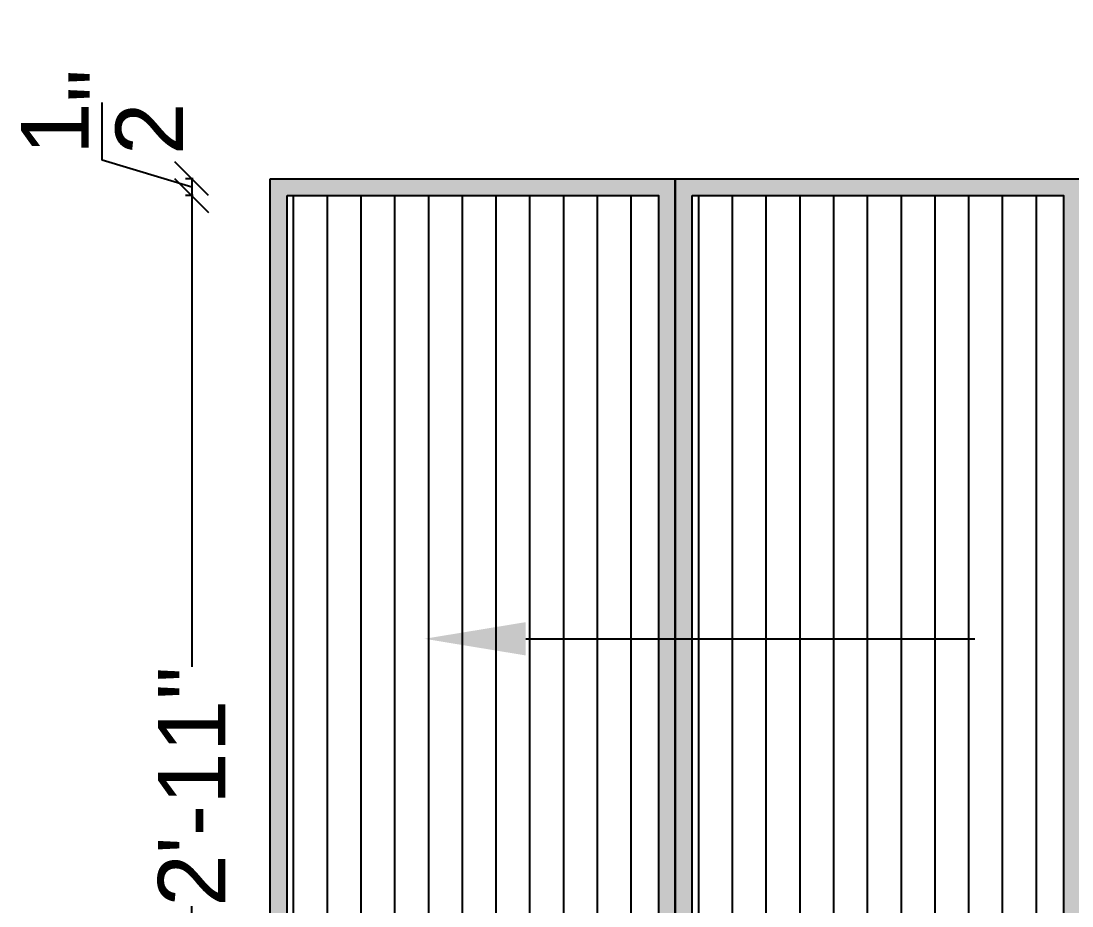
# Model space of a CAD drawing. Header units: inches. Extents: x 213 to 17763, y -4830 to 1802.
# Drawn here: x 13478.92 to 13510.05, y -2222.82 to -2196.61 of the extents above; entities that cross this region are included whole.
import ezdxf
from ezdxf import colors
from ezdxf.entities.mleader import LeaderData, LeaderLine
from ezdxf.math import Vec2, Vec3

# ---------------------------------------------------------------- set-up
doc = ezdxf.new("R2010")
doc.units = ezdxf.units.IN
doc.header["$MEASUREMENT"] = 0
doc.layers.add('IEL-HATCH-002', color=7, linetype='Continuous')
doc.layers.add('wall', color=3, linetype='Continuous', lineweight=70)
doc.styles.add('b.k', font='verdana.ttf')
doc.styles.get("Standard").update_dxf_attribs({"font": 'arial.ttf'})
doc.dimstyles.new('STANDARD$0', dxfattribs={"dimscale": 0, "dimtxt": 6, "dimasz": 3, "dimexe": 2, "dimexo": 2, "dimgap": 0, "dimtad": 0, "dimtih": 1, "dimtoh": 1, "dimdec": 1, "dimzin": 0, "dimdsep": 46, "dimlunit": 4, "dimtxsty": 'b.k', "dimcen": 2.5, "dimclrd": 256, "dimclre": 256, "dimclrt": 256, "dimadec": 0, "dimazin": 0, "dimtfac": 1, "dimtdec": 1, "dimtofl": 0, "dimtmove": 2, "dimatfit": 2, "dimfxl": 1, "dimfrac": 2, "dimtolj": 1, "dimtzin": 0, "dimlwd": 9, "dimlwe": 9, "dimarcsym": 0})

# ---------------------------------------------------------------- blocks, each defined once
blk = doc.blocks.new('_Oblique')
at = {"layer": 'wall', "color": 0, "lineweight": -2}
blk.add_line((-0.5, -0.5), (0.5, 0.5), dxfattribs=at)
blk = doc.blocks.new('*D1260')
at = {"color": 1, "lineweight": -2, "transparency": 16777216}
for p, q in [((13481.32495534491, -2200.737489940892), (13481.32495534491, -2200.557489940893)), ((13483.98147421713, -2201.534445602557), (13481.32495534491, -2200.737489940892)), ((13484.02084429586, -2201.284445602557), (13483.80147421713, -2201.284445602557)), ((13483.98147421713, -2201.284445602557), (13483.98147421713, -2201.784445602557)), ((13484.02084429586, -2201.784445602557), (13483.80147421713, -2201.784445602557))]:
    blk.add_line(p, q, dxfattribs=at)
at = {"layer": 'Defpoints', "color": 0, "transparency": 16777216}
for p in [(13486.30438548735, -2201.284445602557), (13483.98147421713, -2201.784445602557), (13486.80438548735, -2201.784445602557)]:
    blk.add_point(p, dxfattribs=at)
at = {"color": 1, "lineweight": -2, "transparency": 16777216}
for p, rotation in [((13483.98147421713, -2201.284445602557), 90), ((13483.98147421713, -2201.784445602557), 270)]:
    blk.add_blockref('_Oblique', p, dxfattribs=dict(at, rotation=rotation))
at = {"color": 1, "transparency": 16777216, "insert": (13481.32495534491, -2199.30787193271), "char_height": 2, "attachment_point": 5, "rotation": 90}
blk.add_mtext('\\A1;{\\H1x;\\S1/2;}"', dxfattribs=at)
blk = doc.blocks.new('*D1261')
at = {"color": 1, "lineweight": -2, "transparency": 16777216}
for p, q in [((13484.02084429588, -2201.784445602557), (13483.80147421714, -2201.784445602557)), ((13483.98147421714, -2201.784445602557), (13483.98147421714, -2215.742194579364)), ((13483.98147421714, -2236.784445602557), (13483.98147421714, -2222.826696625749)), ((13484.02084429588, -2236.784445602557), (13483.80147421714, -2236.784445602557))]:
    blk.add_line(p, q, dxfattribs=at)
at = {"layer": 'Defpoints', "color": 0, "transparency": 16777216}
for p in [(13486.80438548735, -2201.784445602557), (13483.98147421714, -2236.784445602557), (13486.80438548735, -2236.784445602557)]:
    blk.add_point(p, dxfattribs=at)
at = {"color": 1, "lineweight": -2, "transparency": 16777216}
for p, rotation in [((13483.98147421714, -2201.784445602557), 90), ((13483.98147421714, -2236.784445602557), 270)]:
    blk.add_blockref('_Oblique', p, dxfattribs=dict(at, rotation=rotation))
at = {"color": 1, "transparency": 16777216, "insert": (13483.98147421714, -2219.28444560256), "char_height": 2, "attachment_point": 5, "rotation": 90}
blk.add_mtext('\\A1;2\'-11"', dxfattribs=at)

msp = doc.modelspace()

# ---------------------------------------------------------------- hatches: boundary and pattern name
at = {"layer": 'IEL-HATCH-002', "true_color": 0x9d754d, "transparency": 33554687}
h = msp.add_hatch(color=35, dxfattribs=at)
h.dxf.hatch_style = 1
h.paths.add_polyline_path([(13498.30438548734, -2201.284445602556), (13486.30438548734, -2201.284445602556), (13486.30438548734, -2237.284445602556), (13498.30438548734, -2237.284445602556)])
h.paths.add_polyline_path([(13486.80438548734, -2201.784445602556), (13497.80438548734, -2201.784445602556), (13497.80438548734, -2236.784445602556), (13486.80438548734, -2236.784445602556)], flags=16)
h.paths.add_polyline_path([(13498.30438548734, -2249.284445602556), (13486.30438548734, -2249.284445602556), (13486.30438548734, -2285.284445602556), (13498.30438548734, -2285.284445602556)])
h.paths.add_polyline_path([(13486.80438548734, -2249.784445602556), (13497.80438548734, -2249.784445602556), (13497.80438548734, -2284.784445602556), (13486.80438548734, -2284.784445602556)], flags=16)
h.paths.add_polyline_path([(13498.30438548734, -2237.284445602556), (13486.30438548734, -2237.284445602556), (13486.30438548734, -2249.284445602556), (13498.30438548734, -2249.284445602556)])
h.paths.add_polyline_path([(13486.80438548734, -2237.784445602556), (13497.80438548734, -2237.784445602556), (13497.80438548734, -2248.784445602556), (13486.80438548734, -2248.784445602556)], flags=16)
edge = h.paths.add_edge_path(flags=0)
edge.add_arc((13492.30438548724, -2240.182329781208), 0.2311574669427209, 149.999999999337, 179.9999999993237, ccw=False)
edge.add_arc((13492.30438548724, -2239.951172314261), 0.2311574669461381, 179.9999999995491, 210.0000000004073, ccw=False)
edge.add_line((13492.0732280203, -2239.951172314259), (13492.0732280203, -2239.118368075983))
edge.add_arc((13492.30438548725, -2239.118368075985), 0.2311574669436304, 149.9999999985561, 179.9999999994365, ccw=False)
edge.add_arc((13492.30438548725, -2238.887210609037), 0.2311574669464611, 179.999999999211, 209.9999999994986, ccw=False)
edge.add_line((13492.07322802031, -2238.887210609034), (13492.07322802032, -2238.054406370753))
edge.add_arc((13492.30438548726, -2238.054406370756), 0.2311574669422094, 149.9999999999529, 179.999999999211, ccw=False)
edge.add_arc((13492.30438548727, -2237.823248903811), 0.2311574669489607, 180, 209.9999999995358, ccw=False)
edge.add_line((13492.07322802032, -2237.823248903811), (13492.43554295421, -2237.823248903814))
edge.add_line((13492.43554295421, -2237.823248903814), (13492.53554295421, -2237.823248903811))
edge.add_arc((13492.30438548726, -2237.823248903811), 0.2311574669467404, -30.00000000190181, 0, ccw=False)
edge.add_arc((13492.30438548726, -2238.054406370758), 0.2311574669433519, -4.5088199840392917e-10, 29.999999998522526, ccw=False)
edge.add_line((13492.53554295421, -2238.054406370759), (13492.5355429542, -2238.887210609035))
edge.add_arc((13492.30438548725, -2238.887210609033), 0.2311574669471383, 329.99999999890935, 359.9999999995491, ccw=False)
edge.add_arc((13492.30438548725, -2239.118368075981), 0.2311574669441477, -7.889866537880152e-10, 29.999999999626425, ccw=False)
edge.add_line((13492.53554295419, -2239.118368075985), (13492.53554295418, -2239.95117231427))
edge.add_arc((13492.30438548724, -2239.951172314267), 0.2311574669448646, 330.0000000006966, 359.9999999993237, ccw=False)
edge.add_arc((13492.30438548724, -2240.182329781208), 0.231157466945114, -5.636024980049115e-10, 29.999999999400984, ccw=False)
edge.add_line((13492.53554295418, -2240.18232978121), (13492.53554295418, -2241.015134019488))
edge.add_arc((13492.30438548723, -2241.015134019486), 0.2311574669465699, 329.9999999995926, 359.9999999995491, ccw=False)
edge.add_arc((13492.30438548723, -2241.246291486434), 0.231157466947672, -7.889866537880152e-10, 30.0000000001819, ccw=False)
edge.add_line((13492.53554295418, -2241.246291486437), (13492.53554295417, -2242.079095724718))
edge.add_arc((13492.30438548722, -2242.079095724715), 0.2311574669455468, 329.9999999993974, 359.99999999921096, ccw=False)
edge.add_arc((13492.30438548722, -2242.310253191659), 0.2311574669439204, -4.5088199840392917e-10, 29.999999999010583, ccw=False)
edge.add_line((13492.53554295416, -2242.310253191661), (13492.53554295415, -2243.143057429939))
edge.add_arc((13492.30438548721, -2243.143057429937), 0.2311574669473088, 302.7438041730406, 359.9999999995491, ccw=False)
edge.add_spline(control_points=[(13492.42941475167, -2243.337483399278), (13492.4444695156, -2243.381046301095), (13492.48480032729, -2243.5250877524), (13492.51408611161, -2243.626683378864), (13492.53372628608, -2243.694817317391)], knot_values=[0, 0, 0, 0, 0.1141572329172678, 0.3466016303527853, 0.3466016303527853, 0.3466016303527853, 0.3466016303527853], degree=3, periodic=0)
edge.add_spline(control_points=[(13492.53372628608, -2243.694817317392), (13492.63580004949, -2243.734621865894), (13492.8078075205, -2243.801697669644), (13493.05115244356, -2243.905362941768), (13493.12935736369, -2244.050677789407), (13493.14851736121, -2244.162291695014), (13493.23587273533, -2244.183863494227), (13493.32409987731, -2244.218935052256), (13493.35407859992, -2244.317786287738), (13493.29871424503, -2244.406993705558), (13493.1968654143, -2244.389439680068), (13493.17793161914, -2244.41818078303)], knot_values=[0, 0, 0, 0, 0.3319457172320727, 0.5593713940211045, 0.7627906759835221, 0.8061479604985735, 0.8763031017604368, 1.001070928387396, 1.079969527614563, 1.150657615856572, 1.281648892515525, 1.281648892515525, 1.281648892515525, 1.281648892515525], degree=3, periodic=0)
edge.add_spline(control_points=[(13493.17793161914, -2244.41818078303), (13493.1777726733, -2244.418422059468), (13493.16749083855, -2244.434550313908), (13493.19755076049, -2244.62893412272), (13493.19662663555, -2244.872737395681), (13493.2993419208, -2245.237947861418), (13493.45321392015, -2245.504409429882), (13493.6633391076, -2245.670388685193), (13493.6767678045, -2245.931090163047), (13493.38545340557, -2246.046683678882), (13492.93734451383, -2246.247524336306), (13492.24136977202, -2246.244269408536), (13491.54859956365, -2246.188829019179), (13491.12752623438, -2246.050199415175), (13490.8675452759, -2245.872641835918), (13490.9128035892, -2245.651270692353), (13491.07068629797, -2245.459230385703), (13491.24428936404, -2245.237342355428), (13491.38446764615, -2244.922833150986), (13491.35537629948, -2244.678330031546), (13491.44546481893, -2244.449088034652), (13491.41894761516, -2244.409598970476)], knot_values=[1.281648892515525, 1.281648892515525, 1.281648892515525, 1.281648892515525, 1.282748540939646, 1.354303612757509, 1.774244973674678, 2.102360329258417, 2.454765852950806, 2.685757021997261, 2.883175009536926, 3.097129624077251, 3.522594061473488, 4.408978463109259, 5.104255115338091, 5.59437065465665, 5.772614118646746, 5.951380871902651, 6.17997774547312, 6.528912202271676, 6.798805069786871, 7.163749965968455, 7.344284159688607, 7.344284159688607, 7.344284159688607, 7.344284159688607], degree=3, periodic=0)
edge.add_spline(control_points=[(13491.41894761516, -2244.409598970476), (13491.41734915984, -2244.407218572254), (13491.39294227397, -2244.376787680802), (13491.29746354579, -2244.370199329605), (13491.24351346702, -2244.27484233164), (13491.3006826373, -2244.164095738), (13491.40475893534, -2244.163528220244), (13491.43963358957, -2244.126272347205), (13491.44073200518, -2244.125029289636)], knot_values=[7.344284159688607, 7.344284159688607, 7.344284159688607, 7.344284159688607, 7.35516674914982, 7.491587394092469, 7.561821144903832, 7.650698142054309, 7.809160591789653, 7.814466894505005, 7.814466894505005, 7.814466894505005, 7.814466894505005], degree=3, periodic=0)
edge.add_spline(control_points=[(13491.44073200518, -2244.125029289636), (13491.45857617911, -2244.104835352727), (13491.48394058468, -2244.025721847021), (13491.58392551552, -2243.895441787738), (13491.79961349258, -2243.783519089927), (13491.97633514074, -2243.722217791081), (13492.07141135219, -2243.689237704529)], knot_values=[7.814466894505005, 7.814466894505005, 7.814466894505005, 7.814466894505005, 7.900669774338416, 8.044288081609443, 8.304775276476187, 8.608112935299886, 8.608112935299886, 8.608112935299886, 8.608112935299886], degree=3, periodic=0)
edge.add_spline(control_points=[(13492.07141135226, -2243.689237704482), (13492.13103522556, -2243.648312494092), (13492.11529245359, -2243.526302681579), (13492.16330965918, -2243.384435409628), (13492.18394862992, -2243.340361099265)], knot_values=[0.7792624189428321, 0.7792624190270767, 0.7792624190270767, 0.7792624190270767, 0.9990445865387061, 1.11436385422479, 1.11436385422479, 1.11436385422479, 1.11436385422479], degree=3, periodic=0)
edge.add_arc((13492.30438548721, -2243.143057429938), 0.2311574669460325, 179.9999999993237, 238.5995381174768, ccw=False)
edge.add_line((13492.07322802026, -2243.143057429935), (13492.07322802027, -2242.310253191652))
edge.add_arc((13492.30438548722, -2242.310253191654), 0.2311574669416409, 150.0000000002457, 179.9999999993237, ccw=False)
edge.add_arc((13492.30438548722, -2242.079095724713), 0.2311574669450747, 179.9999999994365, 209.9999999994986, ccw=False)
edge.add_line((13492.07322802027, -2242.079095724711), (13492.07322802028, -2241.246291486433))
edge.add_arc((13492.30438548722, -2241.246291486435), 0.231157466943005, 149.9999999988489, 179.9999999994365, ccw=False)
edge.add_arc((13492.30438548723, -2241.01513401949), 0.2311574669431557, 179.999999999211, 209.9999999993336, ccw=False)
edge.add_line((13492.07322802028, -2241.015134019487), (13492.0732280203, -2240.182329781206))
h.paths.add_polyline_path([(13492.24238679769, -2241.130712752959, -0.2512752057928399), (13492.36638417676, -2241.13071275296, -0.2512752057945546)], flags=0)
h.paths.add_polyline_path([(13492.24238679768, -2242.194674458186, -0.2512752057998141), (13492.36638417676, -2242.194674458186, -0.2512752057989255)], flags=0)
h.paths.add_polyline_path([(13492.2423867977, -2240.066751047733, -0.2512752057917643), (13492.36638417678, -2240.066751047734, -0.2512752057965136)], flags=0)
edge = h.paths.add_edge_path(flags=0)
edge.add_spline(control_points=[(13492.30758635475, -2243.26413219858), (13492.30851480124, -2243.267470989216), (13492.30943744558, -2243.270786466683), (13492.31035435764, -2243.27407900725)], knot_values=[0.399853318157019, 0.399853318157019, 0.399853318157019, 0.399853318157019, 0.4060384486553351, 0.4060384486553351, 0.4060384486553351, 0.4060384486553351], degree=3, periodic=0)
edge.add_spline(control_points=[(13492.31035435764, -2243.27407900725), (13492.33632226338, -2243.367327190484), (13492.35769240151, -2243.442178111367), (13492.39908323193, -2243.588725476764), (13492.41781651639, -2243.653749111754), (13492.43638982015, -2243.718182736287)], knot_values=[0.004926422168232969, 0.004926422168232969, 0.004926422168232969, 0.004926422168232969, 0.1800957694325177, 0.1800957694325177, 0.3998533181570189, 0.3998533181570189, 0.3998533181570189, 0.3998533181570189], degree=3, periodic=0)
edge.add_spline(control_points=[(13492.43638982015, -2243.718182736287), (13492.42765995208, -2243.719797002355), (13492.34487670318, -2243.733277249423), (13492.26076745478, -2243.725055533168), (13492.18518570523, -2243.711907475997)], knot_values=[0.09983347359727723, 0.09983347359727723, 0.09983347359727723, 0.09983347359727723, 0.1266057471997214, 0.3533699334606585, 0.3533699334606585, 0.3533699334606585, 0.3533699334606585], degree=3, periodic=0)
edge.add_spline(control_points=[(13492.27674695539, -2243.372556637093), (13492.26770705986, -2243.397073641449), (13492.25882326227, -2243.418510775381), (13492.2357528038, -2243.48743585015), (13492.23155627507, -2243.529573622395), (13492.22036321965, -2243.616737666472), (13492.21520629727, -2243.653511921125), (13492.19249350752, -2243.69950308629), (13492.18904120537, -2243.705735650324), (13492.18518570523, -2243.711907475997)], knot_values=[0.7735575014796725, 0.7735575014796725, 0.7735575014796725, 0.7735575014796725, 0.836162345024374, 0.836162345024374, 0.974763825923194, 0.974763825923194, 1.056113221571309, 1.056113221571309, 1.068779357752417, 1.068779357752417, 1.068779357752417, 1.068779357752417], degree=3, periodic=0)
edge.add_spline(control_points=[(13492.18518570523, -2243.711907475997), (13492.26076745478, -2243.725055533168), (13492.34487670318, -2243.733277249423), (13492.42765995208, -2243.719797002355), (13492.43638982015, -2243.718182736287)], knot_values=[0.09983347359727723, 0.09983347359727723, 0.09983347359727723, 0.09983347359727723, 0.3265976598582143, 0.3533699334606585, 0.3533699334606585, 0.3533699334606585, 0.3533699334606585], degree=3, periodic=0)
edge.add_spline(control_points=[(13492.43638982015, -2243.718182736287), (13492.41781651639, -2243.653749111754), (13492.39908323193, -2243.588725476764), (13492.35769240151, -2243.442178111367), (13492.33632226338, -2243.367327190484), (13492.31035435764, -2243.27407900725)], knot_values=[0.004926422168232992, 0.004926422168232992, 0.004926422168232992, 0.004926422168232992, 0.2246839708927342, 0.2246839708927342, 0.3998533181570189, 0.3998533181570189, 0.3998533181570189, 0.3998533181570189], degree=3, periodic=0)
edge.add_spline(control_points=[(13492.30554015173, -2243.274209814136), (13492.30623646174, -2243.270908664287), (13492.30691895197, -2243.267550301444), (13492.30758635475, -2243.264132198582)], knot_values=[0.697560864125554, 0.697560864125554, 0.697560864125554, 0.697560864125554, 0.7034162723765264, 0.7034162723765264, 0.7034162723765264, 0.7034162723765264], degree=3, periodic=0)
h.paths.add_polyline_path([(13492.24238679771, -2239.002789342508, -0.2512752057978059), (13492.36638417679, -2239.002789342511, -0.2512752058012085)], flags=0)
h.paths.add_polyline_path([(13492.3663841768, -2237.938827637287, -0.2512752057919592), (13492.24238679773, -2237.938827637283, -0.2512752057921691)], flags=0)
h = msp.add_hatch(color=35, dxfattribs=at)
h.dxf.hatch_style = 1
h.paths.add_polyline_path([(13510.30438548734, -2201.284445602556), (13498.30438548734, -2201.284445602556), (13498.30438548734, -2237.284445602556), (13510.30438548734, -2237.284445602556)])
h.paths.add_polyline_path([(13498.80438548734, -2201.784445602556), (13509.80438548734, -2201.784445602556), (13509.80438548734, -2236.784445602556), (13498.80438548734, -2236.784445602556)], flags=16)
h.paths.add_polyline_path([(13510.30438548734, -2249.284445602556), (13498.30438548734, -2249.284445602556), (13498.30438548734, -2285.284445602556), (13510.30438548734, -2285.284445602556)])
h.paths.add_polyline_path([(13498.80438548734, -2249.784445602556), (13509.80438548734, -2249.784445602556), (13509.80438548734, -2284.784445602556), (13498.80438548734, -2284.784445602556)], flags=16)
h.paths.add_polyline_path([(13510.30438548734, -2237.284445602556), (13498.30438548734, -2237.284445602556), (13498.30438548734, -2249.284445602556), (13510.30438548734, -2249.284445602556)])
h.paths.add_polyline_path([(13498.80438548734, -2237.784445602556), (13509.80438548734, -2237.784445602556), (13509.80438548734, -2248.784445602556), (13498.80438548734, -2248.784445602556)], flags=16)
edge = h.paths.add_edge_path(flags=0)
edge.add_arc((13504.30438548724, -2240.182329781208), 0.2311574669427209, 149.999999999337, 179.9999999993237, ccw=False)
edge.add_arc((13504.30438548724, -2239.951172314261), 0.2311574669461381, 179.9999999995491, 210.0000000004073, ccw=False)
edge.add_line((13504.0732280203, -2239.951172314259), (13504.0732280203, -2239.118368075983))
edge.add_arc((13504.30438548725, -2239.118368075985), 0.2311574669436304, 149.9999999985561, 179.9999999994365, ccw=False)
edge.add_arc((13504.30438548725, -2238.887210609037), 0.2311574669464611, 179.999999999211, 209.9999999994986, ccw=False)
edge.add_line((13504.07322802031, -2238.887210609034), (13504.07322802032, -2238.054406370753))
edge.add_arc((13504.30438548726, -2238.054406370756), 0.2311574669422094, 149.9999999999529, 179.999999999211, ccw=False)
edge.add_arc((13504.30438548727, -2237.823248903811), 0.2311574669489607, 180, 209.9999999995358, ccw=False)
edge.add_line((13504.07322802032, -2237.823248903811), (13504.43554295421, -2237.823248903814))
edge.add_line((13504.43554295421, -2237.823248903814), (13504.53554295421, -2237.823248903811))
edge.add_arc((13504.30438548726, -2237.823248903811), 0.2311574669467404, -30.00000000190181, 0, ccw=False)
edge.add_arc((13504.30438548726, -2238.054406370758), 0.2311574669433519, -4.5088199840392917e-10, 29.999999998522526, ccw=False)
edge.add_line((13504.53554295421, -2238.054406370759), (13504.5355429542, -2238.887210609035))
edge.add_arc((13504.30438548725, -2238.887210609033), 0.2311574669471383, 329.99999999890935, 359.9999999995491, ccw=False)
edge.add_arc((13504.30438548725, -2239.118368075981), 0.2311574669441477, -7.889866537880152e-10, 29.999999999626425, ccw=False)
edge.add_line((13504.53554295419, -2239.118368075985), (13504.53554295418, -2239.95117231427))
edge.add_arc((13504.30438548724, -2239.951172314267), 0.2311574669448646, 330.0000000006966, 359.9999999993237, ccw=False)
edge.add_arc((13504.30438548724, -2240.182329781208), 0.231157466945114, -5.636024980049115e-10, 29.999999999400984, ccw=False)
edge.add_line((13504.53554295418, -2240.18232978121), (13504.53554295418, -2241.015134019488))
edge.add_arc((13504.30438548723, -2241.015134019486), 0.2311574669465699, 329.9999999995926, 359.9999999995491, ccw=False)
edge.add_arc((13504.30438548723, -2241.246291486434), 0.231157466947672, -7.889866537880152e-10, 30.0000000001819, ccw=False)
edge.add_line((13504.53554295418, -2241.246291486437), (13504.53554295417, -2242.079095724718))
edge.add_arc((13504.30438548722, -2242.079095724715), 0.2311574669455468, 329.9999999993974, 359.99999999921096, ccw=False)
edge.add_arc((13504.30438548722, -2242.310253191659), 0.2311574669439204, -4.5088199840392917e-10, 29.999999999010583, ccw=False)
edge.add_line((13504.53554295416, -2242.310253191661), (13504.53554295415, -2243.143057429939))
edge.add_arc((13504.30438548721, -2243.143057429937), 0.2311574669473088, 302.7438041730406, 359.9999999995491, ccw=False)
edge.add_spline(control_points=[(13504.42941475167, -2243.337483399278), (13504.4444695156, -2243.381046301095), (13504.48480032729, -2243.5250877524), (13504.51408611161, -2243.626683378864), (13504.53372628608, -2243.694817317391)], knot_values=[0, 0, 0, 0, 0.1141572329172678, 0.3466016303527853, 0.3466016303527853, 0.3466016303527853, 0.3466016303527853], degree=3, periodic=0)
edge.add_spline(control_points=[(13504.53372628608, -2243.694817317392), (13504.63580004949, -2243.734621865894), (13504.8078075205, -2243.801697669644), (13505.05115244356, -2243.905362941768), (13505.12935736369, -2244.050677789407), (13505.14851736121, -2244.162291695014), (13505.23587273533, -2244.183863494227), (13505.32409987731, -2244.218935052256), (13505.35407859992, -2244.317786287738), (13505.29871424503, -2244.406993705558), (13505.1968654143, -2244.389439680068), (13505.17793161914, -2244.41818078303)], knot_values=[0, 0, 0, 0, 0.3319457172320727, 0.5593713940211045, 0.7627906759835221, 0.8061479604985735, 0.8763031017604368, 1.001070928387396, 1.079969527614563, 1.150657615856572, 1.281648892515525, 1.281648892515525, 1.281648892515525, 1.281648892515525], degree=3, periodic=0)
edge.add_spline(control_points=[(13505.17793161914, -2244.41818078303), (13505.1777726733, -2244.418422059468), (13505.16749083855, -2244.434550313908), (13505.19755076049, -2244.62893412272), (13505.19662663555, -2244.872737395681), (13505.2993419208, -2245.237947861418), (13505.45321392015, -2245.504409429882), (13505.6633391076, -2245.670388685193), (13505.6767678045, -2245.931090163047), (13505.38545340557, -2246.046683678882), (13504.93734451383, -2246.247524336306), (13504.24136977202, -2246.244269408536), (13503.54859956365, -2246.188829019179), (13503.12752623438, -2246.050199415175), (13502.8675452759, -2245.872641835918), (13502.9128035892, -2245.651270692353), (13503.07068629797, -2245.459230385703), (13503.24428936404, -2245.237342355428), (13503.38446764615, -2244.922833150986), (13503.35537629948, -2244.678330031546), (13503.44546481893, -2244.449088034652), (13503.41894761516, -2244.409598970476)], knot_values=[1.281648892515525, 1.281648892515525, 1.281648892515525, 1.281648892515525, 1.282748540939646, 1.354303612757509, 1.774244973674678, 2.102360329258417, 2.454765852950806, 2.685757021997261, 2.883175009536926, 3.097129624077251, 3.522594061473488, 4.408978463109259, 5.104255115338091, 5.59437065465665, 5.772614118646746, 5.951380871902651, 6.17997774547312, 6.528912202271676, 6.798805069786871, 7.163749965968455, 7.344284159688607, 7.344284159688607, 7.344284159688607, 7.344284159688607], degree=3, periodic=0)
edge.add_spline(control_points=[(13503.41894761516, -2244.409598970476), (13503.41734915984, -2244.407218572254), (13503.39294227397, -2244.376787680802), (13503.29746354579, -2244.370199329605), (13503.24351346702, -2244.27484233164), (13503.3006826373, -2244.164095738), (13503.40475893534, -2244.163528220244), (13503.43963358957, -2244.126272347205), (13503.44073200518, -2244.125029289636)], knot_values=[7.344284159688607, 7.344284159688607, 7.344284159688607, 7.344284159688607, 7.35516674914982, 7.491587394092469, 7.561821144903832, 7.650698142054309, 7.809160591789653, 7.814466894505005, 7.814466894505005, 7.814466894505005, 7.814466894505005], degree=3, periodic=0)
edge.add_spline(control_points=[(13503.44073200518, -2244.125029289636), (13503.45857617911, -2244.104835352727), (13503.48394058468, -2244.025721847021), (13503.58392551552, -2243.895441787738), (13503.79961349258, -2243.783519089927), (13503.97633514074, -2243.722217791081), (13504.07141135219, -2243.689237704529)], knot_values=[7.814466894505005, 7.814466894505005, 7.814466894505005, 7.814466894505005, 7.900669774338416, 8.044288081609443, 8.304775276476187, 8.608112935299886, 8.608112935299886, 8.608112935299886, 8.608112935299886], degree=3, periodic=0)
edge.add_spline(control_points=[(13504.07141135226, -2243.689237704482), (13504.13103522556, -2243.648312494092), (13504.11529245359, -2243.526302681579), (13504.16330965918, -2243.384435409628), (13504.18394862992, -2243.340361099265)], knot_values=[0.7792624189428321, 0.7792624190270767, 0.7792624190270767, 0.7792624190270767, 0.9990445865387061, 1.11436385422479, 1.11436385422479, 1.11436385422479, 1.11436385422479], degree=3, periodic=0)
edge.add_arc((13504.30438548721, -2243.143057429938), 0.2311574669460325, 179.9999999993237, 238.5995381174768, ccw=False)
edge.add_line((13504.07322802026, -2243.143057429935), (13504.07322802027, -2242.310253191652))
edge.add_arc((13504.30438548722, -2242.310253191654), 0.2311574669416409, 150.0000000002457, 179.9999999993237, ccw=False)
edge.add_arc((13504.30438548722, -2242.079095724713), 0.2311574669450747, 179.9999999994365, 209.9999999994986, ccw=False)
edge.add_line((13504.07322802027, -2242.079095724711), (13504.07322802028, -2241.246291486433))
edge.add_arc((13504.30438548722, -2241.246291486435), 0.231157466943005, 149.9999999988489, 179.9999999994365, ccw=False)
edge.add_arc((13504.30438548723, -2241.01513401949), 0.2311574669431557, 179.999999999211, 209.9999999993336, ccw=False)
edge.add_line((13504.07322802028, -2241.015134019487), (13504.0732280203, -2240.182329781206))
h.paths.add_polyline_path([(13504.24238679769, -2241.130712752959, -0.2512752057928399), (13504.36638417676, -2241.13071275296, -0.2512752057945546)], flags=0)
h.paths.add_polyline_path([(13504.24238679768, -2242.194674458186, -0.2512752057998141), (13504.36638417676, -2242.194674458186, -0.2512752057989255)], flags=0)
h.paths.add_polyline_path([(13504.2423867977, -2240.066751047733, -0.2512752057917643), (13504.36638417678, -2240.066751047734, -0.2512752057965136)], flags=0)
edge = h.paths.add_edge_path(flags=0)
edge.add_spline(control_points=[(13504.30758635475, -2243.26413219858), (13504.30851480124, -2243.267470989216), (13504.30943744558, -2243.270786466683), (13504.31035435764, -2243.27407900725)], knot_values=[0.399853318157019, 0.399853318157019, 0.399853318157019, 0.399853318157019, 0.4060384486553351, 0.4060384486553351, 0.4060384486553351, 0.4060384486553351], degree=3, periodic=0)
edge.add_spline(control_points=[(13504.31035435764, -2243.27407900725), (13504.33632226338, -2243.367327190484), (13504.35769240151, -2243.442178111367), (13504.39908323193, -2243.588725476764), (13504.41781651639, -2243.653749111754), (13504.43638982015, -2243.718182736287)], knot_values=[0.004926422168232969, 0.004926422168232969, 0.004926422168232969, 0.004926422168232969, 0.1800957694325177, 0.1800957694325177, 0.3998533181570189, 0.3998533181570189, 0.3998533181570189, 0.3998533181570189], degree=3, periodic=0)
edge.add_spline(control_points=[(13504.43638982015, -2243.718182736287), (13504.42765995208, -2243.719797002355), (13504.34487670318, -2243.733277249423), (13504.26076745478, -2243.725055533168), (13504.18518570523, -2243.711907475997)], knot_values=[0.09983347359727723, 0.09983347359727723, 0.09983347359727723, 0.09983347359727723, 0.1266057471997214, 0.3533699334606585, 0.3533699334606585, 0.3533699334606585, 0.3533699334606585], degree=3, periodic=0)
edge.add_spline(control_points=[(13504.27674695539, -2243.372556637093), (13504.26770705986, -2243.397073641449), (13504.25882326227, -2243.418510775381), (13504.2357528038, -2243.48743585015), (13504.23155627507, -2243.529573622395), (13504.22036321965, -2243.616737666472), (13504.21520629727, -2243.653511921125), (13504.19249350752, -2243.69950308629), (13504.18904120537, -2243.705735650324), (13504.18518570523, -2243.711907475997)], knot_values=[0.7735575014796725, 0.7735575014796725, 0.7735575014796725, 0.7735575014796725, 0.836162345024374, 0.836162345024374, 0.974763825923194, 0.974763825923194, 1.056113221571309, 1.056113221571309, 1.068779357752417, 1.068779357752417, 1.068779357752417, 1.068779357752417], degree=3, periodic=0)
edge.add_spline(control_points=[(13504.18518570523, -2243.711907475997), (13504.26076745478, -2243.725055533168), (13504.34487670318, -2243.733277249423), (13504.42765995208, -2243.719797002355), (13504.43638982015, -2243.718182736287)], knot_values=[0.09983347359727723, 0.09983347359727723, 0.09983347359727723, 0.09983347359727723, 0.3265976598582143, 0.3533699334606585, 0.3533699334606585, 0.3533699334606585, 0.3533699334606585], degree=3, periodic=0)
edge.add_spline(control_points=[(13504.43638982015, -2243.718182736287), (13504.41781651639, -2243.653749111754), (13504.39908323193, -2243.588725476764), (13504.35769240151, -2243.442178111367), (13504.33632226338, -2243.367327190484), (13504.31035435764, -2243.27407900725)], knot_values=[0.004926422168232992, 0.004926422168232992, 0.004926422168232992, 0.004926422168232992, 0.2246839708927342, 0.2246839708927342, 0.3998533181570189, 0.3998533181570189, 0.3998533181570189, 0.3998533181570189], degree=3, periodic=0)
edge.add_spline(control_points=[(13504.30554015173, -2243.274209814136), (13504.30623646174, -2243.270908664287), (13504.30691895197, -2243.267550301444), (13504.30758635475, -2243.264132198582)], knot_values=[0.697560864125554, 0.697560864125554, 0.697560864125554, 0.697560864125554, 0.7034162723765264, 0.7034162723765264, 0.7034162723765264, 0.7034162723765264], degree=3, periodic=0)
h.paths.add_polyline_path([(13504.24238679771, -2239.002789342508, -0.2512752057978059), (13504.36638417679, -2239.002789342511, -0.2512752058012085)], flags=0)
h.paths.add_polyline_path([(13504.3663841768, -2237.938827637287, -0.2512752057919592), (13504.24238679773, -2237.938827637283, -0.2512752057921691)], flags=0)
at = {"layer": 'IEL-HATCH-002', "true_color": 0xadddf7, "transparency": 33554687}
h = msp.add_hatch(dxfattribs=at)
h.set_pattern_fill('ANSI31', color=141, scale=8, angle=45)
h.set_pattern_definition([(90, (0, 0), (-1, 0), [])])
h.paths.add_polyline_path([(13497.80438548734, -2201.784445602556), (13486.80438548734, -2201.784445602556), (13486.80438548734, -2236.784445602556), (13497.80438548734, -2236.784445602556)])
h.paths.add_polyline_path([(13509.80438548734, -2201.784445602556), (13498.80438548734, -2201.784445602556), (13498.80438548734, -2236.784445602556), (13509.80438548734, -2236.784445602556)])
h.paths.add_polyline_path([(13521.80438548734, -2201.784445602556), (13510.80438548734, -2201.784445602556), (13510.80438548734, -2236.784445602556), (13521.80438548734, -2236.784445602556)])
h.paths.add_polyline_path([(13533.80438548734, -2201.784445602556), (13522.80438548734, -2201.784445602556), (13522.80438548734, -2236.784445602556), (13533.80438548734, -2236.784445602556)])
h.paths.add_polyline_path([(13497.80438548734, -2249.784445602556), (13486.80438548734, -2249.784445602556), (13486.80438548734, -2284.784445602556), (13497.80438548734, -2284.784445602556)])
h.paths.add_polyline_path([(13509.80438548734, -2249.784445602556), (13498.80438548734, -2249.784445602556), (13498.80438548734, -2284.784445602556), (13509.80438548734, -2284.784445602556)])
h.paths.add_polyline_path([(13521.80438548734, -2249.784445602556), (13510.80438548734, -2249.784445602556), (13510.80438548734, -2284.784445602556), (13521.80438548734, -2284.784445602556)])
h.paths.add_polyline_path([(13533.80438548734, -2249.784445602556), (13522.80438548734, -2249.784445602556), (13522.80438548734, -2284.784445602556), (13533.80438548734, -2284.784445602556)])

# ---------------------------------------------------------------- linework, layer by layer
for p, q in [((13486.30438548734, -2285.284445602556), (13486.30438548734, -2201.284445602556)), ((13486.30438548734, -2201.284445602556), (13534.30438548734, -2201.284445602556)), ((13498.30438548734, -2285.284445602556), (13498.30438548734, -2201.284445602556))]:
    msp.add_line(p, q)
for points in [[(13486.30438548734, -2201.284445602556), (13498.30438548734, -2201.284445602556), (13498.30438548734, -2237.284445602556), (13486.30438548734, -2237.284445602556)], [(13486.80438548734, -2201.784445602556), (13497.80438548734, -2201.784445602556), (13497.80438548734, -2236.784445602556), (13486.80438548734, -2236.784445602556)], [(13498.80438548734, -2201.784445602556), (13509.80438548734, -2201.784445602556), (13509.80438548734, -2236.784445602556), (13498.80438548734, -2236.784445602556)]]:
    msp.add_lwpolyline(points, close=True)

# ---------------------------------------------------------------- dimensions: what is measured, and where the dimension line sits
for base, p1, p2, picture, middle in [((13483.98147421713, -2201.784445602557), (13486.30438548734, -2201.284445602556), (13486.80438548734, -2201.784445602556), '*D1260', (13481.32495534491, -2200.467489940896)), ((13483.98147421714, -2236.784445602557), (13486.80438548734, -2201.784445602556), (13486.80438548734, -2236.784445602556), '*D1261', (13483.98147421714, -2219.28444560256))]:
    dim = msp.add_linear_dim(base=base, p1=p1, p2=p2, angle=90, dimstyle='STANDARD$0', override={"dimscale": 1, "dimtxt": 2, "dimasz": 1, "dimexe": 0.18, "dimexo": 0.0625, "dimgap": 0.09, "dimtih": 0, "dimtoh": 0, "dimtxsty": 'Standard', "dimblk": 'Oblique', "dimcen": 0.09, "dimclrd": 1, "dimclre": 1, "dimclrt": 1, "dimtdec": 0, "dimtmove": 1, "dimatfit": 3, "dimldrblk": 'Oblique', "dimfxl": 0.03937007874015748, "dimfxlon": 1, "dimfrac": 0, "dimlwd": 65534, "dimlwe": 65534, "dimarcsym": 1})
    dim.commit()
    dim.dimension.update_dxf_attribs({"geometry": picture, "text_midpoint": middle})

# ---------------------------------------------------------------- leaders
at = {"color": 5}
ml = msp.add_multileader_mtext('Standard', dxfattribs=at)
ml.set_content('', color=5)
ml.set_leader_properties()
ml.build(insert=Vec2(0, 0))
ml.multileader.update_dxf_attribs({"text_right_attachment_type": 6, "dogleg_length": 0.36, "arrow_head_size": 3})
ctx = ml.context
ctx.base_point, ctx.char_height, ctx.arrow_head_size, ctx.landing_gap_size, ctx.plane_origin = Vec3(13507.17778484357, -2214.909419132089), 0.18, 3, 0.09, Vec3(13457.80724361503, -2214.909419132089)
ctx.right_attachment = 6
notes = []
notes.append((ctx, [(0, (1, 1, 0), (13506.81778484357, -2214.909419132089), (1, 0), 0.36, [(0, [(13490.87432508508, -2214.909419132089)], 0, [])])]))
ctx.mtext.insert, ctx.mtext.flow_direction = Vec3(13507.26778484357, -2214.819419132089), 5
for ctx, leaders in notes:
    for number, flags, end, landing, length, lines in leaders:
        leader = LeaderData()
        leader.index, (leader.has_last_leader_line, leader.has_dogleg_vector, leader.attachment_direction) = number, flags
        leader.last_leader_point, leader.dogleg_vector, leader.dogleg_length = Vec3(end), Vec3(landing), length
        for number, points, colour, breaks in lines:
            line = LeaderLine()
            line.index, line.vertices, line.color, line.breaks = number, Vec3.list(points), colors.encode_raw_color(colour), breaks
            leader.lines.append(line)
        ctx.leaders.append(leader)

doc.saveas('drawing.dxf')
